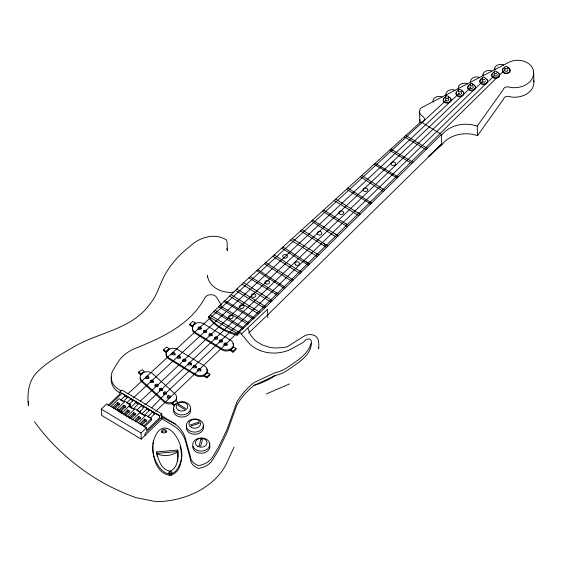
<?xml version="1.0" encoding="UTF-8"?>
<svg xmlns="http://www.w3.org/2000/svg" width="562" height="562" viewBox="0 0 562 562"><rect width="100%" height="100%" fill="white"/><g stroke="black" fill="none" stroke-linecap="round" stroke-linejoin="round"><path stroke-width="0.84" d="M153.159 446.186C152.323 457.51 156.988 474.11 170.279 475.326C182.327 472.171 182.805 456.133 180.079 446.207M153.342 444.57L153.623 442.161M177.529 461.676L177.88 458.669M123.528 401.303L127.279 397.65L125.839 396.006L125.15 395.887L125.164 396.533M128.93 404.605L132.85 400.797L131.712 399.315L130.721 399.034L130.616 399.456M133.454 408.764L138.301 404.05C138.645 402.877 135.161 401.373 136.369 403.179M139.517 411.433C142.741 410.169 145.762 405.04 141.512 405.982M147.075 409.473C146.584 407.928 149.485 409.621 149.19 410.59L143.858 415.775M150.468 417.91L154.641 413.857L153.201 412.22L152.393 412.185L152.527 412.74M482.814 75.603L483.109 74.683M494.49 69.533L494.792 68.613M234.031 447.169L228.432 459.203A75.722 58.048 -1.6 0 1 156.236 501.697L135.948 497.644A204.294 156.601 -1.6 0 1 84.349 470.872A262.51 201.224 -1.6 0 1 34.521 421.718M248.643 333.006L267.73 314.868L441.711 143.935L428.715 156.292L441.739 144.94A27.376 20.984 -1.6 0 1 477.496 135.653L477.229 126.134L503.355 89.456A3.864 2.965 -1.6 0 1 508.455 86.969A18.968 14.542 -1.6 0 0 527.325 83.857A18.968 14.542 -1.6 0 0 533.183 69.737A16.115 12.357 -1.6 0 0 508.568 62.445L421.036 107.932A8.016 6.147 -1.6 0 0 422.589 116.306A4.833 3.702 -1.6 0 1 424.331 119.91A4.833 3.702 -1.6 0 1 420.931 122.79M477.496 135.653L503.622 98.975A3.864 2.965 -1.6 0 1 508.722 96.481A18.968 14.542 -1.6 0 0 533.668 80.092M193.096 326.74L192.857 327.063L189.844 325.215L189.815 324.211L192.766 321.401L195.218 322.904L195.246 323.909M233.019 347.569L232.12 348.805L229.261 350.548A7.004 5.374 -1.6 0 1 222.306 349.978L195.147 333.336A7.004 5.374 -1.6 0 1 192.401 328.426M151.635 407.872L166.528 392.508L250.582 312.36L494.96 74.999M161.54 415.627L175.611 424.275A38.202 29.287 -1.6 0 1 185.411 438.402L190.406 456.597A13.446 10.306 -1.6 0 0 198.555 465.575A19.522 14.963 -1.6 0 0 212.513 457.089L218.625 447.043L227.055 429.452L236.743 402.378A86.098 65.993 -1.6 0 1 254.052 382.511L274.98 372.768A33.327 25.543 -1.6 0 0 287.589 367.344C296.624 360.98 307.955 354.58 311.158 343.27A5.402 4.138 -1.6 0 0 310.793 340.045A2.15 1.651 -1.6 0 0 308.468 338.97A5.522 4.236 -1.6 0 0 304.042 341.717A85.663 65.67 -1.6 0 1 294.2 347.295A30.833 23.639 -1.6 0 1 248.327 342.356L240.058 332.423L237.115 335.219A52.652 40.359 -1.6 0 1 208.635 317.706L208.607 316.708L238.358 287.463L420.903 121.792L441.444 134.423L441.739 144.94M504.676 70.018L226.627 343.27L155.744 411.307M441.444 134.423L267.463 305.349L237.087 334.214L237.115 335.219M161.73 413.878L161.877 419.02L141.224 439.126L101.469 415.276L101.293 409.157L106.689 403.902L146.443 427.752L146.52 430.492L159.664 417.714L159.615 415.936L161.73 413.878L121.975 390.028L119.861 392.086L119.917 393.864L108.023 405.427M109.253 405.722L122.073 393.26L159.573 415.754M129.534 407.19L130.56 406.2L130.51 404.598L125.059 401.331L116.643 409.508L114.971 408.504L119.854 403.762L117.753 402.504L112.878 407.246L111.199 406.242L119.032 398.634L124.476 401.9M125.038 395.971L120.654 400.235L122.579 401.106M113.531 408.272L117.802 404.12L117.753 402.504M117.837 410.892L118.954 411.56L118.905 409.951L123.788 405.202L125.881 406.459L121.006 411.208L121.048 412.817M126.689 402.933L130.609 399.118M118.954 411.56L123.837 406.818L123.788 405.202M121.75 413.098L130.51 404.598M123.436 414.096L127.707 409.944L129.801 411.201L125.53 415.353M130.609 407.675L136.053 402.378M124.09 415.121L127.75 411.56L127.707 409.944M126.598 416.955L135.042 408.743L140.493 412.009L140.542 413.625M132.66 419.624L130.988 418.62L135.864 413.871L133.77 412.613L128.888 417.362L127.216 416.358M137.276 409.754L141.505 405.645M129.548 418.381L133.819 414.229L133.77 412.613M132.154 420.109L140.493 412.009M134.444 420.524L138.716 416.372L140.809 417.629L136.538 421.781M141.61 414.103L146.949 408.918M135.098 421.542L138.758 417.988L138.716 416.372M138.175 422.828L146.008 415.213L151.452 418.479L151.501 420.095L144.272 427.12M139.847 423.832L144.729 419.083L146.83 420.348L141.947 425.09M147.63 416.814L152.393 412.185M140.507 424.851L144.778 420.699L144.729 419.083M143.619 426.094L151.452 418.479M141.224 439.126L141.041 433.007L146.443 427.752M483.074 81.097L239.068 315.844L145.755 404.352M204.617 375.472L203.044 376.203A7.004 5.374 -1.6 0 1 196.089 375.634L168.93 358.985A7.004 5.374 -1.6 0 1 166.64 352.711L163.619 350.864L163.591 349.866L166.542 347.056L169 348.559L169.029 349.557L166.078 352.367L166.05 351.369L169 348.559M193.476 325.595L192.295 326.719L192.267 325.721L195.218 322.904M470.57 87.686L157.915 384.893L140.303 401.092M230.631 350.73L230.603 349.726L233.553 346.916L236.005 348.419L236.033 349.423L233.09 352.233L229.879 350.267M204.413 376.378L204.385 375.381L207.336 372.571L209.788 374.074L209.816 375.072L206.865 377.882L203.655 375.915M233.09 352.233L233.061 351.236L236.005 348.419M206.865 377.882L206.837 376.884L209.788 374.074M241.323 334.13L267.568 309.191L267.807 317.706M459.259 93.313L233.462 304.976L133.342 397.875M446.186 100.275L128.038 393.716M127.279 397.65L126.752 397.713M132.85 400.797L132.323 400.868M143.746 407.324L142.938 407.288M149.19 410.59L148.663 410.66M154.641 413.857L154.114 413.927M140.767 375.051L138.73 373.217L138.695 371.995L142.27 369.656L144.308 371.489L140.732 373.835L140.767 375.051L142.193 374.116M172.443 404.211L172.415 402.996L175.983 400.65L178.021 402.483L174.445 404.83L174.48 406.052L171.817 403.649M161.863 418.613L175.688 427.113A38.202 29.287 -1.6 0 1 185.488 441.24L190.49 459.435A13.446 10.306 -1.6 0 0 198.639 468.413A19.522 14.963 -1.6 0 0 212.598 459.927L218.709 449.881L227.132 432.297L236.82 405.216A86.098 65.993 -1.6 0 1 254.136 385.349L275.057 375.606A33.327 25.543 -1.6 0 0 287.667 370.182C296.785 363.431 310.681 356.364 311.285 343.663M266.346 393.969L289.592 383.888M172.871 403.347L171.15 403.839A7.004 5.374 -1.6 0 1 164.476 402.28L141.94 381.984A7.004 5.374 -1.6 0 1 140.128 378.135M130.714 407.591L132.723 408.792M136.784 410.26L138.905 411.686M156.643 451.939L177.718 450.043C178.351 457.292 178.028 468.287 169.872 471.125C161.217 469.804 158.027 459.393 156.643 451.939L157.374 456.604M233.834 292.135C222.826 293.645 208.628 287.702 207.469 275.387L207.518 277.087M141.905 413.99L143.542 414.974M237.087 334.214C226.135 331.468 215.611 325.728 208.607 316.708M127.216 402.863L128.614 403.804M148.157 416.751L149.035 417.208M503.664 65.023C500.405 63.049 493.085 65.621 494.911 70.053M491.982 71.093C488.722 69.119 481.402 71.69 483.236 76.123M479.653 77.5C476.407 75.786 470.408 77.556 470.506 81.75M467.331 83.907C464.064 81.933 456.744 84.504 458.578 88.936M455.002 90.313C451.743 88.339 444.416 90.911 446.249 95.343M442.02 97.057C438.76 95.083 431.44 97.655 433.274 102.087M175.611 424.275L161.821 417.109L145.045 433.414L145.101 435.346M404.324 136.84L426.038 149.562M405.743 135.547L427.282 148.333M390.829 149.085L413.077 162.292M389.522 150.272L411.834 163.514M375.142 163.324L398.135 176.974M374.067 164.301L397.109 177.985M316.575 253.56L318.823 254.895M224.976 300.614L254.193 317.959M224.02 301.555L253.216 318.886M219.84 305.665L248.945 322.946M218.611 306.866L247.694 324.141M213.806 311.594L242.791 328.798M210.174 315.17L239.075 332.332M208.769 316.547L237.642 333.695M119.861 392.086L159.615 415.936M131.15 399.61L132.885 400.65M136.601 402.877L138.329 403.916M146.914 409.073L149.225 410.457M153.517 413.028L154.669 413.723M129.197 405.392L130.56 406.214M139.987 412.501L145.439 415.768M128.979 406.073L134.43 409.34M123.837 406.818L125.235 407.654M117.802 404.12L119.2 404.956M144.778 420.699L146.176 421.535M133.819 414.229L135.217 415.065M138.758 417.988L140.156 418.823M127.75 411.56L129.148 412.396M118.905 409.951L117.233 408.939L117.261 410.562M121.006 411.208L122.678 412.213M119.65 411.981L122.165 413.492M101.293 409.157L141.041 433.007M235.345 290.421L263.213 307.316M369.803 201.842L371.672 202.973M346.515 189.303L370.66 203.964M357.362 212.527L360.193 214.248M312.556 220.121L336.863 234.937M250.238 276.673L277.424 293.294M248.952 277.846L276.209 294.537M229.563 296.104L258.52 313.849M189.815 324.211L192.267 325.721M230.603 349.726L233.061 351.236M207.364 373.568L206.795 373.224A7.004 5.374 -1.6 0 0 206.746 369.115M163.591 349.866L166.05 351.369M204.385 375.381L206.837 376.884M236.827 288.959L265.91 306.824M262.398 306.817L264.533 308.131M231.052 294.636L259.988 312.458M334.186 200.493L358.774 215.646M345.799 223.76L348.693 225.545M292.254 238.548L317.397 254.066M290.652 240.002L317.256 256.427M276.181 292.535L278.836 294.172M275.036 293.821L277.593 295.401M270.526 299.504L272.296 300.6M241.976 284.175L270.863 302.012M215.113 310.308L243.69 327.941M335.704 199.11L358.774 213.398M323.684 210.019L347.288 224.688M322.426 211.164L347.457 226.76M335.542 234.136L338.24 235.815M347.85 188.087L370.253 202.123M243.655 282.651L270.912 299.75M272.739 256.251L299.953 273.427M302.026 229.675L326.452 245.165M300.621 230.954L325.103 246.486M274.193 254.937L301.302 272.106M265.819 262.538L293.245 280.017M281.71 248.109L308.341 265.187M383.347 191.502L360.397 176.707M303.965 260.508L309.493 264.063M361.766 175.463L384.654 190.216M311.446 221.126L336.652 237.375M323.48 243.283L327.801 246.072M323.81 245.664L326.466 247.378M282.967 246.971L308.117 263.185M264.547 263.683L291.917 281.33M257.902 269.718L285.573 287.554M256.862 270.666L284.583 288.531M155.969 413.323L159.629 415.683M138.695 371.995L140.732 373.835M172.415 402.996L174.445 404.83M149.316 417.44L149.745 417.931M221.407 305.152L216.763 297.502A6.512 4.995 -1.6 0 0 210.42 294.692A6.512 4.995 -1.6 0 0 204.631 298.26C190.518 323.972 164.153 336.54 138.259 347.211A39.572 30.334 -1.6 0 0 117.641 362.68L112.505 371.236A21.37 16.382 -1.6 0 0 120.823 390.597M209.752 445.427L209.781 445.49A8.563 6.561 -1.6 0 1 203.851 452.923A8.563 6.561 -1.6 0 1 193.553 449.502L192.892 447.872A8.563 6.561 -1.6 0 1 192.815 446.158M226.802 248.509L227.336 250.715L227.097 242.194L226.563 239.995C214.698 232.478 199.37 237.283 189.858 246.437C180.276 253.869 171.874 262.925 165.713 273.406C159.805 283.452 157.451 295.352 149.675 304.337C131.213 329.936 97.943 332.177 72.61 347.597C59.965 354.938 46.765 362.139 36.551 372.782C28.304 381.605 27.124 394.124 28.402 405.595L28.339 401.345M318.296 347.709L318.689 348.826C318.97 343.803 319.427 336.589 313.196 335.057C310.336 334.214 307.196 334.467 304.548 335.858L287.372 346.719L283.093 347.632L274.27 347.976L269.922 347.4L261.822 344.801L255.099 340.495L250.343 334.847L247.961 328.363M251.326 296.139L251.214 295.689A2.332 1.791 -1.6 0 1 253.406 293.771L254.01 293.793A2.332 1.791 -1.6 0 1 255.296 296.722A2.332 1.791 -1.6 0 1 251.333 296.146M470.485 82.003L470.534 82.881M458.156 88.41L458.206 89.288M445.828 94.816L445.877 95.695M178.056 457.159L177.718 450.043M533.633 72.287L533.9 81.799M419.547 111.606L419.814 121.125M441.472 135.421A27.376 20.984 -1.6 0 1 477.229 126.134M420.095 122.656A8.016 6.147 -1.6 0 1 420.039 119.573M275.057 375.606A67.433 51.69 -1.6 0 1 254.136 385.349M119.72 392.817A21.37 16.382 -1.6 0 1 111.571 376.926M191.326 365.033A1.56 1.194 -1.6 0 0 190.574 363.705A1.56 1.194 -1.6 0 0 188.699 363.944L188.46 364.197A1.56 1.194 -1.6 0 0 188.319 365.103M196.194 367.955A1.56 1.194 -1.6 0 0 195.443 366.628A1.56 1.194 -1.6 0 0 193.567 366.867L193.328 367.119A1.56 1.194 -1.6 0 0 193.131 367.717M180.402 358.352A1.56 1.194 -1.6 0 0 179.65 357.032A1.56 1.194 -1.6 0 0 177.775 357.263L177.529 357.516A1.56 1.194 -1.6 0 0 177.395 358.43M171.902 354.791A1.56 1.194 -1.6 0 1 173.637 353.568A1.56 1.194 -1.6 0 1 174.972 355.029M200.859 371.061A1.56 1.194 -1.6 0 0 200.107 369.74A1.56 1.194 -1.6 0 0 198.231 369.972L197.993 370.225A1.56 1.194 -1.6 0 0 197.838 370.52M182.868 361.092A1.56 1.194 -1.6 0 1 183.015 360.797L183.254 360.544A1.56 1.194 -1.6 0 1 185.874 361.015M145.86 378.584A1.56 1.194 -1.6 0 1 147.068 377.299A1.56 1.194 -1.6 0 1 148.874 378.036M159.439 390.794A1.56 1.194 -1.6 0 1 159.798 389.923L160.093 389.705A1.56 1.194 -1.6 0 1 162.453 390.246M154.957 386.354A1.56 1.194 -1.6 0 1 155.295 385.792L155.59 385.574A1.56 1.194 -1.6 0 1 158.041 386.417M163.493 394.369A1.56 1.194 -1.6 0 1 163.851 393.498L164.146 393.281A1.56 1.194 -1.6 0 1 166.598 394.124M150.384 382.336A1.56 1.194 -1.6 0 1 150.721 381.774L151.023 381.556A1.56 1.194 -1.6 0 1 153.468 382.399M167.3 398.107A1.56 1.194 -1.6 0 1 167.659 397.229L167.961 397.018A1.56 1.194 -1.6 0 1 170.314 397.552M176.51 397.39A7.004 5.374 -1.6 0 1 176.335 400.172M203.556 332.472A1.56 1.194 -1.6 0 1 203.753 331.868L203.992 331.615A1.56 1.194 -1.6 0 1 206.605 332.086M227.083 345.412A1.56 1.194 -1.6 0 0 226.324 344.084A1.56 1.194 -1.6 0 0 224.456 344.323L224.21 344.576A1.56 1.194 -1.6 0 0 224.076 345.482M209.036 335.746A1.56 1.194 -1.6 0 1 209.233 335.149L209.478 334.896A1.56 1.194 -1.6 0 1 211.164 334.594A1.56 1.194 -1.6 0 1 212.148 335.676M214.48 339.146A1.56 1.194 -1.6 0 1 214.677 338.549L214.916 338.296A1.56 1.194 -1.6 0 1 216.609 337.994A1.56 1.194 -1.6 0 1 217.592 339.076M232.963 343.459A7.004 5.374 -1.6 0 1 233.476 346.206M219.573 342.658A1.56 1.194 -1.6 0 1 219.412 342.377M219.349 342.068A1.56 1.194 -1.6 0 1 219.545 341.464L219.791 341.211A1.56 1.194 -1.6 0 1 221.477 340.916A1.56 1.194 -1.6 0 1 222.461 341.991M198.119 329.142A1.56 1.194 -1.6 0 1 199.65 327.913A1.56 1.194 -1.6 0 1 201.238 329.065M450.288 98.329A3.892 2.986 -1.6 0 1 449.684 102.34A3.892 2.986 -1.6 0 1 444.43 102.284A3.892 2.986 -1.6 0 1 444.121 98.259M448.729 97.367A3.892 2.986 -1.6 0 1 449.593 97.767M448.153 98.631A1.63 1.243 -1.6 0 1 448.385 100.38A1.63 1.243 -1.6 0 1 446.095 100.591A1.63 1.243 -1.6 0 1 445.863 98.835M448.715 96.868A3.892 2.986 -1.6 0 1 450.141 101.462A3.892 2.986 -1.6 0 1 443.966 101.392A3.892 2.986 -1.6 0 1 445.736 96.84M463.552 92.554A3.892 2.986 -1.6 0 1 459.807 96.643A3.892 2.986 -1.6 0 1 456.365 92.484M461.507 90.918A3.892 2.986 -1.6 0 1 462.371 91.318M461.219 92.414A1.63 1.243 -1.6 0 1 460.278 94.367A1.63 1.243 -1.6 0 1 458.297 92.983M461.493 90.419A3.892 2.986 -1.6 0 1 462.919 95.013A3.892 2.986 -1.6 0 1 456.744 94.943A3.892 2.986 -1.6 0 1 458.515 90.391M472.93 86.429A1.63 1.243 -1.6 0 1 471.778 88.417A1.63 1.243 -1.6 0 1 470.127 86.681M474.778 85.888A3.892 2.986 -1.6 0 1 472.523 90.566A3.892 2.986 -1.6 0 1 467.781 87.243M468.076 86.492A3.892 2.986 -1.6 0 1 468.603 85.824M472.228 84.223A3.892 2.986 -1.6 0 1 475.009 88.592A3.892 2.986 -1.6 0 1 468.666 89.161A3.892 2.986 -1.6 0 1 470.225 84.405M485.329 80.837A1.63 1.243 -1.6 0 1 483.25 82.185A1.63 1.243 -1.6 0 1 482.449 80.211M487.598 81.132A3.892 2.986 -1.6 0 1 482.133 84.223A3.892 2.986 -1.6 0 1 481.444 79.087M486.882 79.699A3.892 2.986 -1.6 0 1 487.366 80.38M498.775 73.608A3.892 2.986 -1.6 0 1 498.164 77.619A3.892 2.986 -1.6 0 1 492.909 77.563A3.892 2.986 -1.6 0 1 492.6 73.538M497.194 72.147A3.892 2.986 -1.6 0 1 498.62 76.741A3.892 2.986 -1.6 0 1 492.445 76.671A3.892 2.986 -1.6 0 1 494.216 72.119M497.124 74.43A1.63 1.243 -1.6 0 1 495.347 76.123A1.63 1.243 -1.6 0 1 494.342 74.114M507.725 69.681A1.63 1.243 -1.6 0 1 505.948 71.374A1.63 1.243 -1.6 0 1 504.943 69.365M507.795 67.398A3.892 2.986 -1.6 0 1 509.221 71.992A3.892 2.986 -1.6 0 1 503.053 71.922A3.892 2.986 -1.6 0 1 504.824 67.37M509.376 68.859A3.892 2.986 -1.6 0 1 508.765 72.87A3.892 2.986 -1.6 0 1 503.51 72.814A3.892 2.986 -1.6 0 1 503.201 68.789M507.809 67.897A3.892 2.986 -1.6 0 1 508.673 68.297M485.308 78.244A3.892 2.986 -1.6 0 1 486.734 82.832A3.892 2.986 -1.6 0 1 480.559 82.769A3.892 2.986 -1.6 0 1 482.329 78.209M161.701 432.585A2.332 1.791 -1.6 0 1 163.865 430.878A2.332 1.791 -1.6 0 1 166.324 432.269M171.614 474.714A1.56 1.194 -1.6 0 1 170.16 475.157M169.422 474.911A1.56 1.194 -1.6 0 1 169.148 474.686M168.986 473.499A1.56 1.194 -1.6 0 1 170.455 472.783A1.56 1.194 -1.6 0 1 171.86 473.534M203.212 426.031A8.563 6.561 -1.6 0 1 202.229 431.012L200.831 432.368A8.563 6.561 -1.6 0 1 190.469 433.372A8.563 6.561 -1.6 0 1 186.675 425.968M190.42 408.925A8.563 6.561 -1.6 0 1 181.793 417.074L179.587 416.821A8.563 6.561 -1.6 0 1 173.89 408.693M144.673 404.331A0.78 0.386 45.7 0 1 144.94 404.359M390.948 163.401L390.906 163.865A2.332 1.791 -1.6 0 0 393.583 165.495A2.332 1.791 -1.6 0 0 395.5 163.282A2.332 1.791 -1.6 0 0 392.494 162.039L391.946 162.249A2.332 1.791 -1.6 0 0 390.948 163.401M153.581 440.657C147.223 458.093 170.785 492.537 180.781 461.318C187.139 443.889 163.584 409.445 153.581 440.657M200.992 439.336L199.117 445.764L200.641 446.01L202.517 439.582L200.992 439.336M167.511 350.484L166.612 351.714A7.004 5.374 -1.6 0 0 168.902 357.987L196.061 374.629A7.004 5.374 -1.6 0 0 203.015 375.198L204.589 374.468A7.004 5.374 -1.6 0 0 204.484 365.946L177.318 349.304A7.004 5.374 -1.6 0 0 170.37 348.735L167.511 350.484M193.728 324.829L192.829 326.065A7.004 5.374 -1.6 0 0 195.119 332.339L222.278 348.981A7.004 5.374 -1.6 0 0 229.233 349.55L230.813 348.819A7.004 5.374 -1.6 0 0 230.701 340.298L203.542 323.656A7.004 5.374 -1.6 0 0 196.588 323.087L193.728 324.829M174.789 354.32L174.55 354.573A1.56 1.194 -1.6 0 1 171.979 354.2A1.56 1.194 -1.6 0 1 173.539 352.564A1.56 1.194 -1.6 0 1 174.789 354.32M201.013 328.665L200.767 328.918A1.56 1.194 -1.6 0 1 198.667 329.044A1.56 1.194 -1.6 0 1 198.358 327.449A1.56 1.194 -1.6 0 1 200.409 327.049L200.732 327.232A1.56 1.194 -1.6 0 1 201.013 328.665M177.747 356.266L177.501 356.519A1.56 1.194 -1.6 0 0 177.936 358.05A1.56 1.194 -1.6 0 0 179.981 357.903L180.226 357.65A1.56 1.194 -1.6 0 0 179.791 356.111A1.56 1.194 -1.6 0 0 177.747 356.266M203.964 330.618L203.725 330.87A1.56 1.194 -1.6 0 0 204.154 332.402A1.56 1.194 -1.6 0 0 206.205 332.247L206.444 331.994A1.56 1.194 -1.6 0 0 206.008 330.463A1.56 1.194 -1.6 0 0 203.964 330.618M183.226 359.547L182.987 359.799A1.56 1.194 -1.6 0 0 183.416 361.331A1.56 1.194 -1.6 0 0 185.467 361.183L185.706 360.93A1.56 1.194 -1.6 0 0 185.27 359.392A1.56 1.194 -1.6 0 0 183.226 359.547M209.45 333.898L209.205 334.151A1.56 1.194 -1.6 0 0 209.64 335.683A1.56 1.194 -1.6 0 0 211.684 335.528L211.93 335.275A1.56 1.194 -1.6 0 0 211.495 333.744A1.56 1.194 -1.6 0 0 209.45 333.898M188.67 362.947L188.432 363.2A1.56 1.194 -1.6 0 0 188.86 364.731A1.56 1.194 -1.6 0 0 190.911 364.576L191.15 364.324A1.56 1.194 -1.6 0 0 190.715 362.792A1.56 1.194 -1.6 0 0 188.67 362.947M214.888 337.291L214.649 337.544A1.56 1.194 -1.6 0 0 215.084 339.083A1.56 1.194 -1.6 0 0 217.129 338.928L217.368 338.675A1.56 1.194 -1.6 0 0 217.094 337.242L216.763 337.06A1.56 1.194 -1.6 0 0 214.888 337.291M193.539 365.862L193.3 366.115A1.56 1.194 -1.6 0 0 193.728 367.653A1.56 1.194 -1.6 0 0 195.78 367.499L196.019 367.246A1.56 1.194 -1.6 0 0 195.583 365.714A1.56 1.194 -1.6 0 0 193.539 365.862M219.763 340.214L219.517 340.467A1.56 1.194 -1.6 0 0 219.953 341.998A1.56 1.194 -1.6 0 0 221.997 341.851L222.236 341.598A1.56 1.194 -1.6 0 0 221.807 340.059A1.56 1.194 -1.6 0 0 219.763 340.214M198.203 368.974L197.965 369.227A1.56 1.194 -1.6 0 0 198.393 370.758A1.56 1.194 -1.6 0 0 200.444 370.604L200.683 370.351A1.56 1.194 -1.6 0 0 200.248 368.82A1.56 1.194 -1.6 0 0 198.203 368.974M224.428 343.319L224.182 343.572A1.56 1.194 -1.6 0 0 224.617 345.11A1.56 1.194 -1.6 0 0 226.662 344.956L226.9 344.703A1.56 1.194 -1.6 0 0 226.472 343.171A1.56 1.194 -1.6 0 0 224.428 343.319M188.909 420.875L187.511 422.231A8.563 6.561 -1.6 0 0 189.492 430.731A8.563 6.561 -1.6 0 0 200.767 430.204L202.165 428.848A8.563 6.561 -1.6 0 0 200.184 420.348A8.563 6.561 -1.6 0 0 188.909 420.875M178.857 404.331L177.873 405.265L184.512 409.34L185.495 408.398L178.857 404.331M142.383 373.168L141.195 374.257A7.004 5.374 -1.6 0 0 141.905 380.762L164.441 401.064A7.004 5.374 -1.6 0 0 171.115 402.624L172.836 402.132A7.004 5.374 -1.6 0 0 174.81 393.716L152.274 373.421A7.004 5.374 -1.6 0 0 145.6 371.861L142.383 373.168M148.572 377.994L148.277 378.212A1.56 1.194 -1.6 0 1 145.846 377.474A1.56 1.194 -1.6 0 1 147.778 376.083A1.56 1.194 -1.6 0 1 148.572 377.994M150.988 380.341L150.693 380.551A1.56 1.194 -1.6 0 0 150.742 382.125A1.56 1.194 -1.6 0 0 152.78 382.272L153.082 382.055A1.56 1.194 -1.6 0 0 153.033 380.481A1.56 1.194 -1.6 0 0 150.988 380.341M155.562 384.359L155.26 384.57A1.56 1.194 -1.6 0 0 155.309 386.143A1.56 1.194 -1.6 0 0 157.353 386.291L157.648 386.073A1.56 1.194 -1.6 0 0 157.599 384.499A1.56 1.194 -1.6 0 0 155.562 384.359M160.058 388.49L159.763 388.7A1.56 1.194 -1.6 0 0 159.812 390.274A1.56 1.194 -1.6 0 0 161.849 390.414L162.151 390.204A1.56 1.194 -1.6 0 0 162.102 388.63A1.56 1.194 -1.6 0 0 160.058 388.49M164.118 392.065L163.816 392.276A1.56 1.194 -1.6 0 0 163.865 393.85A1.56 1.194 -1.6 0 0 165.909 393.997L166.204 393.779A1.56 1.194 -1.6 0 0 166.155 392.206A1.56 1.194 -1.6 0 0 164.118 392.065M167.926 395.796L167.624 396.013A1.56 1.194 -1.6 0 0 167.673 397.58A1.56 1.194 -1.6 0 0 169.717 397.727L170.012 397.51A1.56 1.194 -1.6 0 0 169.963 395.943A1.56 1.194 -1.6 0 0 167.926 395.796M198.618 422.28L190.658 424.795L191.228 425.898L199.187 423.383L198.618 422.28M365.23 187.968L364.633 188.066A2.332 1.791 -1.6 0 0 363.038 189.893L363.157 190.349A2.332 1.791 -1.6 0 0 365.918 191.494A2.332 1.791 -1.6 0 0 367.681 189.464A2.332 1.791 -1.6 0 0 365.23 187.968M341.148 210.933L340.551 211.024A2.332 1.791 -1.6 0 0 338.956 212.85L339.076 213.307A2.332 1.791 -1.6 0 0 341.837 214.452A2.332 1.791 -1.6 0 0 343.6 212.422A2.332 1.791 -1.6 0 0 341.148 210.933M177.761 451.539L156.686 453.436A14.345 9.182 -7.6 0 0 177.761 451.539M319.982 231.481L319.378 231.453A2.332 1.791 -1.6 0 0 317.186 233.378L317.305 233.834A2.332 1.791 -1.6 0 0 321.267 234.403A2.332 1.791 -1.6 0 0 319.982 231.481M242.124 304.983L241.512 304.955A2.332 1.791 -1.6 0 0 239.447 307.337L239.714 307.751A2.332 1.791 -1.6 0 0 243.599 307.723A2.332 1.791 -1.6 0 0 242.124 304.983M184.512 402.041L182.306 401.788A8.563 6.561 -1.6 0 0 173.574 407.373A8.563 6.561 -1.6 0 0 179.524 414.658L181.73 414.918A8.563 6.561 -1.6 0 0 190.462 409.326A8.563 6.561 -1.6 0 0 184.512 402.041M268.236 280.754L267.674 280.607A2.332 1.791 -1.6 0 0 264.983 282.96L265.25 283.381A2.332 1.791 -1.6 0 0 268.945 283.536A2.332 1.791 -1.6 0 0 268.236 280.754M284.028 257.944L283.529 257.684A2.332 1.791 -1.6 0 1 283.325 255.162A2.332 1.791 -1.6 0 1 286.62 254.965L287.02 255.317A2.332 1.791 -1.6 0 1 286.824 257.494A2.332 1.791 -1.6 0 1 284.028 257.944M209.717 443.327L209.064 441.697A8.563 6.561 -1.6 0 0 198.758 438.276A8.563 6.561 -1.6 0 0 192.836 445.708L193.49 447.338A8.563 6.561 -1.6 0 0 203.788 450.766A8.563 6.561 -1.6 0 0 209.717 443.327M446.024 98.09A1.63 1.243 -1.6 0 0 448.659 97.289A1.63 1.243 -1.6 0 0 446.474 95.954A1.63 1.243 -1.6 0 0 446.024 98.09M458.803 91.641A1.63 1.243 -1.6 0 0 461.437 90.84A1.63 1.243 -1.6 0 0 459.252 89.506A1.63 1.243 -1.6 0 0 458.803 91.641M470.513 85.656A1.63 1.243 -1.6 0 0 473.148 84.855A1.63 1.243 -1.6 0 0 470.963 83.52A1.63 1.243 -1.6 0 0 470.513 85.656M482.618 79.46A1.63 1.243 -1.6 0 0 485.245 78.666A1.63 1.243 -1.6 0 0 483.067 77.324A1.63 1.243 -1.6 0 0 482.618 79.46M494.504 73.369A1.63 1.243 -1.6 0 0 497.138 72.568A1.63 1.243 -1.6 0 0 494.953 71.234A1.63 1.243 -1.6 0 0 494.504 73.369M505.112 68.62A1.63 1.243 -1.6 0 0 507.739 67.819A1.63 1.243 -1.6 0 0 505.554 66.485A1.63 1.243 -1.6 0 0 505.112 68.62M162.713 432.677A2.332 1.791 -1.6 0 0 166.324 431.237A2.332 1.791 -1.6 0 0 162.945 429.572A2.332 1.791 -1.6 0 0 162.713 432.677M169.38 473.415A1.56 1.194 -1.6 0 0 171.902 472.649A1.56 1.194 -1.6 0 0 169.808 471.363A1.56 1.194 -1.6 0 0 169.38 473.415M197.852 446.439A5.824 4.461 -1.6 0 0 207.02 443.116A5.824 4.461 -1.6 0 0 198.808 438.732A5.824 4.461 -1.6 0 0 197.852 446.439M191.775 427.633A5.824 4.461 -1.6 0 0 200.606 423.804A5.824 4.461 -1.6 0 0 191.986 419.905A5.824 4.461 -1.6 0 0 191.775 427.633M178.892 410.415A5.824 4.461 -1.6 0 0 187.785 406.67A5.824 4.461 -1.6 0 0 179.222 402.687A5.824 4.461 -1.6 0 0 178.892 410.415M295.71 264.976A2.332 1.791 -1.6 0 0 299.546 263.943A2.332 1.791 -1.6 0 0 296.518 261.927A2.332 1.791 -1.6 0 0 295.71 264.976M229.226 318.366A2.332 1.791 -1.6 0 0 233.061 317.333A2.332 1.791 -1.6 0 0 230.034 315.317A2.332 1.791 -1.6 0 0 229.226 318.366"/></g></svg>
